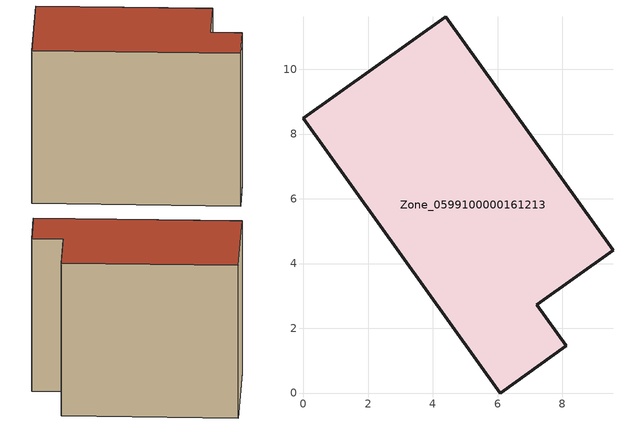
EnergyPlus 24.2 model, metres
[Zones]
Zone_0599100000161213
 floor ground (C_G): 0,8.48 4.39,11.62 9.56,4.41 7.2,2.73 8.11,1.46 6.08,0 z0
 wall outside (C_F): 6.08,0 8.11,1.46 7.2,2.73 9.56,4.41 4.39,11.62 0,8.48 6.08,0 z0:8.38
 roof outside (C_R): 4.39,11.62 0,8.48 6.08,0 8.11,1.46 7.2,2.73 9.56,4.41 z8.38
[BUILDING]
Pand.0599100000161213: North Axis=0; Terrain=City; Loads Convergence Tolerance Value=0.04; Temperature Convergence Tolerance Value=0.4; Solar Distribution=FullExterior; Maximum Number of Warmup Days=25; Minimum Number of Warmup Days=1
[Site:Location]
Rotterdam.The.Hague.AP_ZH_NLD Design_Conditions: Latitude=51.96; Longitude=4.45; Time Zone=1; Elevation=-4.5
[SITE:GROUNDTEMPERATURE:BUILDINGSURFACE]
18, 18, 18, 18, 18, 18, 18, 18, 18, 18, 18, 18
[MATERIAL] Thermal Absorptance=0.9; Solar Absorptance=0.7; Visible Absorptance=0.7
Name | Roughness | Thickness | Conductivity | Density | Specific Heat
G.TI.1975-1991 | MediumSmooth | 0.15 | 0.288461 | 540 | 1210
F.TI.1975-1991 | Rough | 0.3 | 0.230769 | 1920 | 840
R.TI.1975-1991 | MediumRough | 0.2 | 0.153846 | 1500 | 1000
[CONSTRUCTION]
C_G: G.TI.1975-1991
C_F: F.TI.1975-1991
C_R: R.TI.1975-1991
[ZONE]
Zone_0599100000161213: Type=1; Multiplier=1; Ceiling Height=Autocalculate; Volume=Autocalculate; Floor Area=autocalculate; Part of Total Floor Area=Yes
[ZONEINFILTRATION:DESIGNFLOWRATE]
Infil_Zone_0599100000161213: Zone or ZoneList or Space or SpaceList=Zone_0599100000161213; Schedule=AlwaysOn; Design Flow Rate Calculation Method=Flow/Area; Flow Rate per Floor Area=0.003; Constant Term Coefficient=1; Temperature Term Coefficient=0; Velocity Term Coefficient=0; Velocity Squared Term Coefficient=0
[HVACTEMPLATE:ZONE:IDEALLOADSAIRSYSTEM]
Zone_0599100000161213: Maximum Heating Supply Air Temperature=50; Minimum Cooling Supply Air Temperature=13; Maximum Heating Supply Air Humidity Ratio=0.0156; Minimum Cooling Supply Air Humidity Ratio=0.0077; Heating Limit=NoLimit; Cooling Limit=NoLimit; Dehumidification Control Type=ConstantSensibleHeatRatio; Cooling Sensible Heat Ratio=0.7; Dehumidification Setpoint=60; Humidification Control Type=None; Humidification Setpoint=30; Outdoor Air Method=None; Outdoor Air Flow Rate per Person=0.00944; Outdoor Air Flow Rate per Zone Floor Area=0; Outdoor Air Flow Rate per Zone=0; Demand Controlled Ventilation Type=None; Outdoor Air Economizer Type=NoEconomizer; Heat Recovery Type=None; Sensible Heat Recovery Effectiveness=0.7; Latent Heat Recovery Effectiveness=0.65
[ZONECONTROL:THERMOSTAT]
ThermostatControl_Zone_0599100000161213: Zone or ZoneList=Zone_0599100000161213; Control Type Schedule=DualSetpointControlType; Control 1=Thermostat_Zone_0599100000161213; Temperature Difference Between Cutout And Setpoint=0
[THERMOSTATSETPOINT:DUALSETPOINT]
Thermostat_Zone_0599100000161213: Heating Setpoint Temperature Schedule=HeatingSetpoint_Zone_0599100000161213; Cooling Setpoint Temperature Schedule=CoolingSetpoint_Zone_0599100000161213
[SCHEDULE:COMPACT]
HeatingSetpoint_Zone_0599100000161213: Through: 12/31, For: AllDays, Until: 24:00, 21
CoolingSetpoint_Zone_0599100000161213: Through: 12/31, For: AllDays, Until: 24:00, 24
DualSetpointControlType: Through: 12/31, For: AllDays, Until: 24:00, 4
AlwaysOn: Through: 12/31, For: AllDays, Until: 24:00, 1
